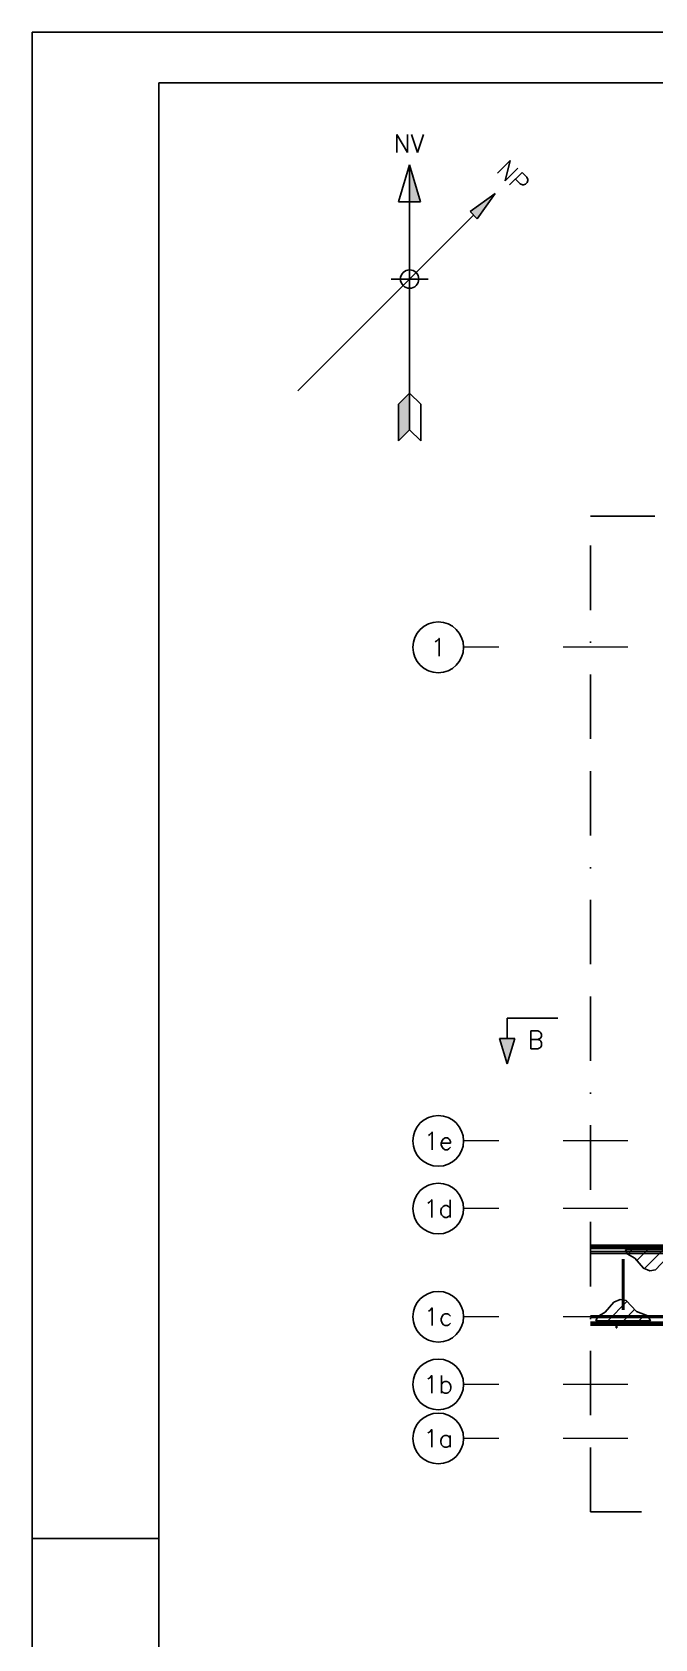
# Model space of a CAD drawing. Header units: metres. Extents: x 0 to 63075, y 0 to 44550.
# Drawn here: x 0 to 9210, y 20789 to 44550 of the extents above; entities that cross this region are included whole.
import ezdxf
from ezdxf.enums import TextEntityAlignment as Align

# ---------------------------------------------------------------- set-up
doc = ezdxf.new("R2010")
doc.units = ezdxf.units.M
doc.header["$LTSCALE"] = 75
for name, pattern in [('BORDER', [44.45, 12.7, -6.35, 12.7, -6.35, 0, -6.35]), ('CENTER2', [28.575, 19.05, -3.175, 3.175, -3.175]), ('CENTERX2', [101.6, 63.5, -12.7, 12.7, -12.7])]:
    doc.linetypes.add(name, pattern=pattern)
for name, color, linetype in [('FRL2', 2, 'Continuous'), ('FRL6', 6, 'Continuous'), ('FRL7', 7, 'Continuous'), ('FRR120', 5, 'Continuous'), ('FRR140', 5, 'Continuous'), ('FRR175', 1, 'Continuous'), ('FRR80', 3, 'Continuous'), ('GSB', 7, 'Continuous'), ('SC1', 7, 'CENTER2'), ('SDM', 7, 'Continuous'), ('SL1', 8, 'Continuous'), ('SLM', 1, 'BORDER')]:
    doc.layers.add(name, color=color, linetype=linetype)
doc.styles.add('R100', font='simplex.shx', dxfattribs={"height": 2.5})
doc.styles.add('R120', font='simplex.shx', dxfattribs={"height": 3})
doc.styles.add('R140', font='simplex.shx', dxfattribs={"height": 3.5})
doc.styles.add('R80', font='simplex.shx', dxfattribs={"height": 2})
doc.styles.add('SIMPLEX', font='simplex_.ttf')
pattern_1 = [(45, (-16661.6, -20824.6), (-114.90485, 114.90485), [])]

# ---------------------------------------------------------------- blocks, each defined once
blk = doc.blocks.new('A1')
at = {"layer": 'FRL2'}
blk.add_line((0, 297), (25, 297), dxfattribs=at)
at = {"layer": 'FRL6', "linetype": 'Continuous'}
for q in [(25, 10), (831, 584)]:
    blk.add_line((25, 584), q, dxfattribs=at)
at = {"layer": 'FRL7', "linetype": 'Continuous'}
for q in [(0, 0), (841, 594)]:
    blk.add_line((0, 594), q, dxfattribs=at)
at = {"layer": 'FRR120', "style": 'R120'}
for tag, p in [('FASE_DO_PROJETO', (659, 46.29)), ('ÁREA_E/OU_SUBÁREA', (659, 40.79)), ('TÍTULO_DO_DESENHO', (659, 35.29)), ('SUBTÍTULO_1_DO_DESENHO', (659, 29.79)), ('SUBTÍTULO_2_DO_DESENHO', (659, 24.29))]:
    blk.add_attdef(tag, p, '', height=3, dxfattribs=at)
at = {"layer": 'FRR140', "style": 'R140', "width": 0.91}
for tag, p in [('ESCALA', (671, 14.35)), ('REVISÃO', (823.5, 14.68))]:
    blk.add_attdef(tag, text='', height=3.5, dxfattribs=at).set_placement(p, align=Align.MIDDLE)
for tag, p in [('NÚMERO_DA_CONTRATADA', (687.72, 12.6)), ('NUMERO_VALE', (752.89, 12.6))]:
    blk.add_attdef(tag, p, '', height=3.5, dxfattribs=at)
at = {"layer": 'FRR175', "style": 'R120'}
for tag, p in [('CLASSIFICAÇÃO', (811.83, 67.73)), ('PROJETO', (716.31, 53.59)), ('N_PROJ_SE', (793.5, 53.59)), ('N_CONTRATO', (796.97, 47.3))]:
    blk.add_attdef(tag, text='', height=3, dxfattribs=at).set_placement(p, align=Align.MIDDLE_CENTER)
at = {"layer": 'FRR80', "style": 'R80'}
for tag, p in [('8A_REV', (476, 77.07)), ('EMIS.', (486, 77.07)), ('PROJ.', (585, 77.07)), ('DES.', (597, 77.07)), ('VER.', (609, 77.07)), ('APR.', (621, 77.07)), ('AUT.', (633.01, 77.07)), ('7A_REV', (476, 71.37)), ('EMIS.', (486, 71.37)), ('PROJ.', (585, 71.37)), ('DES.', (597, 71.37)), ('VER.', (609, 71.37)), ('APR.', (621, 71.37)), ('AUT.', (633.01, 71.37)), ('6A_REV', (476, 65.67)), ('EMIS.', (486, 65.67)), ('PROJ.', (585, 65.67)), ('DES.', (597, 65.67)), ('VER.', (609, 65.67)), ('APR.', (621, 65.67)), ('AUT.', (633.01, 65.67)), ('5A_REV', (476, 59.97)), ('EMIS.', (486, 59.97)), ('PROJ.', (585, 59.97)), ('DES.', (597, 59.97)), ('VER.', (609, 59.97)), ('APR.', (621, 59.97)), ('AUT.', (633.01, 59.97)), ('4A_REV', (476, 54.27)), ('EMIS.', (486, 54.27)), ('PROJ.', (585, 54.27)), ('DES.', (597, 54.27)), ('VER.', (609, 54.27)), ('APR.', (621, 54.27)), ('AUT.', (633.01, 54.27)), ('3A_REV', (476, 48.57)), ('EMIS.', (486, 48.57)), ('PROJ.', (585, 48.57)), ('DES.', (597, 48.57)), ('VER.', (609, 48.57)), ('APR.', (621, 48.57)), ('AUT.', (633.01, 48.57)), ('2A_REV', (476, 42.87)), ('EMIS.', (486, 42.87)), ('PROJ.', (585, 42.87)), ('DES.', (597, 42.87)), ('VER.', (609, 42.87)), ('APR.', (621, 42.87)), ('AUT.', (633.01, 42.87)), ('1a_REV', (476, 37.17)), ('EMIS.', (486, 37.17)), ('PROJ.', (585, 37.17)), ('DES.', (597, 37.17)), ('VER.', (609, 37.17)), ('APR.', (621, 37.17)), ('AUT.', (633.01, 37.17))]:
    blk.add_attdef(tag, text='', height=2, dxfattribs=at).set_placement(p, align=Align.MIDDLE)
for p in [(492.61, 76.08), (492.61, 70.38), (492.61, 64.68), (492.61, 58.98), (492.61, 53.28), (492.61, 47.58), (492.61, 41.88), (492.61, 36.18)]:
    blk.add_attdef('DESCRIÇÃO_DA_REVISÃO', p, '', height=2, dxfattribs=at)
at = {"layer": 'FRR80', "style": 'R80', "width": 0.85}
for p in [(648, 77.07), (648, 71.37), (648, 65.67), (648, 59.97), (648, 54.27), (648, 48.57), (648, 42.87), (648, 37.17)]:
    blk.add_attdef('DATA', text='', height=2, dxfattribs=at).set_placement(p, align=Align.MIDDLE)
blk = doc.blocks.new('Norte_Verd')
at = {"layer": 'GSB'}
for points in [[(0, 0), (0, -7.26), (2.16, -7.26)], [(0, -45), (-2.18, -47.17), (-2.18, -54.41), (0, -52.24)]]:
    blk.add_hatch(color=2, dxfattribs=at).paths.add_polyline_path(points)
at = {"layer": 'GSB', "color": 4}
for p, q in [((-2.19, -7.25), (0, 0)), ((0, 0), (0, -52.24)), ((2.16, -7.26), (0, 0)), ((2.16, -7.26), (-2.19, -7.25)), ((0, -45), (-2.18, -47.17)), ((-2.18, -47.17), (-2.18, -54.41)), ((0, -45), (2.18, -47.17)), ((2.18, -47.17), (2.18, -54.41)), ((0, -52.24), (-2.18, -54.41)), ((0, -52.24), (2.18, -54.41))]:
    blk.add_line(p, q, dxfattribs=at)
at = {"layer": 'GSB'}
blk.add_line((-3.63, -22.51), (3.66, -22.51), dxfattribs=at)
at = {"layer": 'GSB', "color": 4}
blk.add_circle((0, -22.5), 1.81, dxfattribs=at)
at = {"layer": 'GSB', "color": 4, "style": 'R140'}
blk.add_text('NV', height=3.5, rotation=360, dxfattribs=at).set_placement((-3.1, 2.48))
blk = doc.blocks.new('Nort_Proj')
at = {"layer": 'GSB'}
blk.add_hatch(color=4, dxfattribs=at).paths.add_polyline_path([(-1.01, -6), (1.01, -6), (0, 0)])
at = {"layer": 'GSB', "color": 4}
for p, q in [((-1.01, -6), (0, 0)), ((1.01, -6), (0, 0)), ((-1.01, -6), (1.01, -6)), ((0, -6), (0, -55))]:
    blk.add_line(p, q, dxfattribs=at)
at = {"layer": 'GSB', "color": 4, "style": 'SIMPLEX'}
blk.add_text('NP', height=3.5, rotation=360, dxfattribs=at).set_placement((-3.1, 3.19))
blk = doc.blocks.new('INDICACAO_EIXO')
at = {"layer": 'GSB', "color": 3}
blk.add_circle((0, 0), 5, dxfattribs=at)
blk = doc.blocks.new('A$C1d93b9d1')
at = {"layer": 'SL1'}
h = blk.add_hatch(dxfattribs=at)
h.set_pattern_fill('_USER', color=256, scale=162.5, angle=45, style=0, pattern_type=0)
h.set_pattern_definition(pattern_1)
h.paths.add_polyline_path([(515, 2243), (1321, 2243), (1285, 2170), (1117, 2109), (962, 1945), (875, 1928), (781, 1968), (656, 2115), (543, 2179)])
h = blk.add_hatch(dxfattribs=at)
h.set_pattern_fill('_USER', color=256, scale=162.5, angle=45, style=0, pattern_type=0)
h.set_pattern_definition(pattern_1)
h.paths.add_polyline_path([(78, 1191), (884, 1191), (848, 1263), (680, 1325), (525, 1489), (437, 1506), (344, 1465), (218, 1319), (106, 1255)])
for p, q in [((0, 2308), (3569, 2308)), ((3569, 2306), (0, 2306)), ((3569, 2301), (0, 2301)), ((3569, 2293), (0, 2293)), ((3569, 2283), (0, 2283)), ((3569, 2274), (0, 2274)), ((3569, 2266), (0, 2266)), ((3569, 2261), (0, 2261)), ((3569, 2259), (0, 2259)), ((1182, 2214), (0, 2214)), ((1182, 2214), (0, 2214)), ((1182, 2187), (0, 2187)), ((1182, 2187), (0, 2187)), ((470, 1350), (470, 2100)), ((470, 1350), (470, 2100)), ((494, 1350), (494, 2100)), ((494, 1350), (494, 2100)), ((1332, 1263), (0, 1263)), ((1332, 1263), (0, 1263)), ((0, 1250), (12183, 1250)), ((1332, 1237), (0, 1237)), ((1332, 1237), (0, 1237)), ((3687, 1250), (282, 1250)), ((0, 1171), (3972, 1171)), ((3972, 1170), (0, 1170)), ((4687, 1164), (0, 1164)), ((4687, 1156), (0, 1156)), ((4687, 1147), (0, 1147)), ((4687, 1138), (0, 1138)), ((4687, 1130), (0, 1130)), ((4687, 1124), (0, 1124)), ((4687, 1123), (0, 1123)), ((379, 1123), (379, 1084)), ((379, 1084), (386, 1084)), ((386, 1084), (386, 1123))]:
    blk.add_line(p, q, dxfattribs=at)
for points in [[(515, 2243), (1321, 2243), (1285, 2170), (1117, 2109), (962, 1945), (875, 1928), (781, 1968), (656, 2115), (543, 2179)], [(78, 1191), (884, 1191), (848, 1263), (680, 1325), (525, 1489), (437, 1506), (344, 1465), (218, 1319), (106, 1255)]]:
    blk.add_lwpolyline(points, close=True, dxfattribs=at)
blk = doc.blocks.new('SIMB_CORTE_2')
at = {"layer": 'GSB'}
blk.add_hatch(color=2, dxfattribs=at).paths.add_polyline_path([(1.5, -4), (-1.5, -4), (0, -9)])
at = {"layer": 'GSB', "color": 1}
for p, q in [((0, -4), (0, 0)), ((0, 0), (10, 0)), ((0, -9), (-1.5, -4)), ((1.5, -4), (-1.5, -4)), ((0, -9), (1.5, -4))]:
    blk.add_line(p, q, dxfattribs=at)
at = {"layer": 'GSB', "color": 3, "style": 'R100'}
blk.add_attdef('XXXX', (-0.6, 1.57), '', height=2.5, dxfattribs=at)
at = {"layer": 'GSB', "color": 4, "style": 'R140'}
blk.add_attdef('A', text='', height=3.5, dxfattribs=at).set_placement((5.64, -4.29), align=Align.MIDDLE)

msp = doc.modelspace()

# ---------------------------------------------------------------- linework, layer by layer
at = {"layer": 'SC1', "color": 7, "linetype": 'CENTERX2', "lineweight": 9}
for p, q in [((22143.6, 35452.4), (6381.4, 35452.4)), ((22143.6, 28152.6), (6381.4, 28152.6)), ((22143.6, 27152.6), (6381.4, 27152.6)), ((22143.6, 25552.9), (6381.4, 25552.9)), ((22143.6, 24551.4), (6381.4, 24551.4)), ((22143.6, 23752.8), (6381.4, 23752.9))]:
    msp.add_line(p, q, dxfattribs=at)
at = {"layer": 'SLM'}
msp.add_lwpolyline([(8259.5, 37392.1), (20442.6, 37392.1), (20442.6, 22668.4), (8259.5, 22668.4)], close=True, dxfattribs=at)

# ---------------------------------------------------------------- block references
at = {"xscale": 74.99999999999915, "yscale": 74.99999999999915, "zscale": 74.99999999999915}
msp.add_blockref('A1', (0, 0), dxfattribs=at)
at = {"layer": 'GSB', "xscale": 74.99999999999915, "yscale": 74.99999999999915, "zscale": 74.99999999999915}
msp.add_blockref('Norte_Verd', (5583.2, 42585.5), dxfattribs=at)
at = {"layer": 'GSB', "xscale": 74.99999999999913, "yscale": 74.99999999999913, "zscale": 74.99999999999913, "rotation": 315}
msp.add_blockref('Nort_Proj', (6848.5, 42162.8), dxfattribs=at)
at = {"layer": 'GSB'}
ref = msp.add_blockref('INDICACAO_EIXO', (6006.4, 35452.4), dxfattribs=dict(at, xscale=74.99999999999915, yscale=74.99999999999915, zscale=74.99999999999915))
ref.add_attrib('EIXO', '1', dxfattribs={"color": 4, "height": 262.5, "style": 'R140'}).set_placement((6006.4, 35452.4), align=Align.MIDDLE_CENTER)
at = {"layer": 'GSB', "xscale": 74.99999999999915, "yscale": 74.99999999999915, "zscale": 74.99999999999915}
msp.add_blockref('SIMB_CORTE_2', (7026.4, 29969.1), dxfattribs=at).add_auto_attribs({'A': 'B'})
at = {"layer": 'GSB'}
ref = msp.add_blockref('INDICACAO_EIXO', (6006.4, 28152.6), dxfattribs=dict(at, xscale=74.99999999999915, yscale=74.99999999999915, zscale=74.99999999999915))
ref.add_attrib('EIXO', '1e', dxfattribs={"color": 4, "height": 262.5, "style": 'R140'}).set_placement((6006.4, 28152.6), align=Align.MIDDLE_CENTER)
ref = msp.add_blockref('INDICACAO_EIXO', (6006.4, 27152.6), dxfattribs=dict(at, xscale=74.99999999999915, yscale=74.99999999999915, zscale=74.99999999999915))
ref.add_attrib('EIXO', '1d', dxfattribs={"color": 4, "height": 262.5, "style": 'R140'}).set_placement((6006.4, 27152.6), align=Align.MIDDLE_CENTER)
ref = msp.add_blockref('INDICACAO_EIXO', (6006.4, 25552.9), dxfattribs=dict(at, xscale=74.99999999999915, yscale=74.99999999999915, zscale=74.99999999999915))
ref.add_attrib('EIXO', '1c', dxfattribs={"color": 4, "height": 262.5, "style": 'R140'}).set_placement((6006.4, 25552.9), align=Align.MIDDLE_CENTER)
ref = msp.add_blockref('INDICACAO_EIXO', (6006.4, 24551.4), dxfattribs=dict(at, xscale=74.99999999999915, yscale=74.99999999999915, zscale=74.99999999999915))
ref.add_attrib('EIXO', '1b', dxfattribs={"color": 4, "height": 262.5, "style": 'R140'}).set_placement((6006.4, 24551.4), align=Align.MIDDLE_CENTER)
ref = msp.add_blockref('INDICACAO_EIXO', (6006.4, 23752.9), dxfattribs=dict(at, xscale=74.99999999999915, yscale=74.99999999999915, zscale=74.99999999999915))
ref.add_attrib('EIXO', '1a', dxfattribs={"color": 4, "height": 262.5, "style": 'R140'}).set_placement((6006.4, 23752.9), align=Align.MIDDLE_CENTER)
at = {"layer": 'SDM'}
msp.add_blockref('A$C1d93b9d1', (8259.5, 24302.8), dxfattribs=at)

doc.saveas('drawing.dxf')
